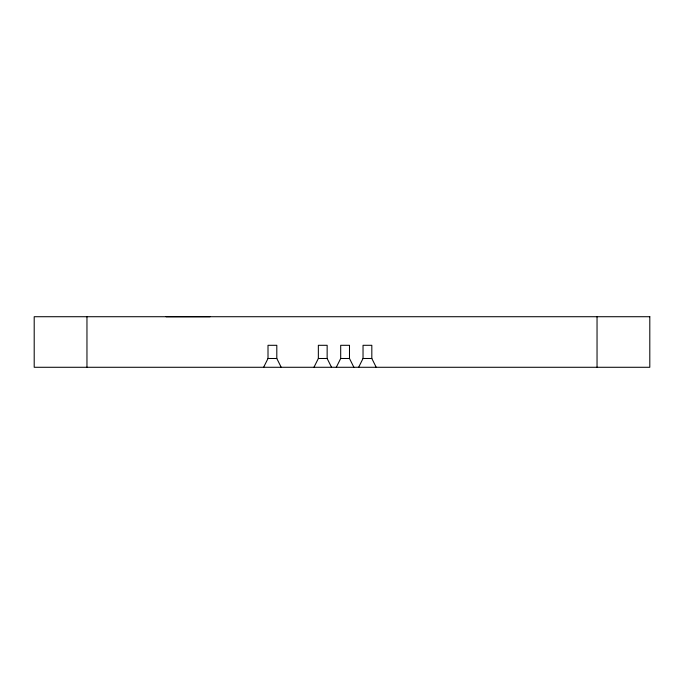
<?xml version="1.0" encoding="UTF-8"?>
<svg xmlns="http://www.w3.org/2000/svg" width="684" height="684" viewBox="0 0 684 684"><rect width="100%" height="100%" fill="white"/><g stroke="black" fill="none" stroke-linecap="round" stroke-linejoin="round"><path stroke-width="1.03" d="M263.614 367.282L268.008 358.493L268.008 345.3L276.806 345.3L276.806 358.493L281.201 367.282M313.956 367.282L318.351 358.493L318.351 345.3L327.149 345.3L327.149 358.493L331.543 367.282M336.297 367.282L340.692 358.493L340.692 345.3L349.49 345.3L349.49 358.493L353.884 367.282M358.63 367.282L363.033 358.493L363.033 345.3L371.822 345.3L371.822 358.493L376.217 367.282M166.118 316.735L210.082 316.718M268.008 358.493L276.806 358.493M318.351 358.493L327.149 358.493M340.692 358.493L349.49 358.493M363.033 358.493L371.822 358.493M597.038 316.718L597.038 367.282M86.962 316.718L86.962 367.282M649.8 316.718L34.2 316.718L34.2 367.282L649.8 367.282L649.8 316.718"/></g></svg>
